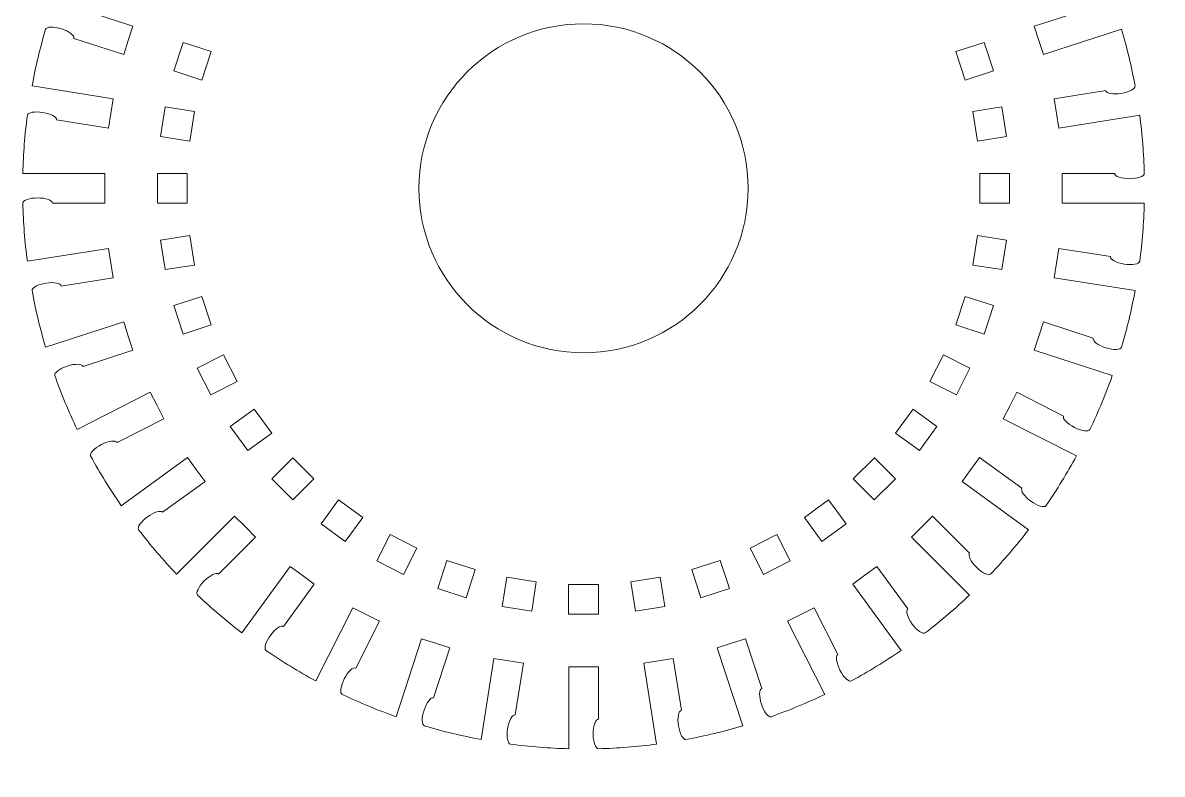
# Model space of a CAD drawing. Header units: millimetres. Extents: x -719 to 719, y -716 to 718.
# Drawn here: x -719.1 to -598.6, y -209.9 to -130.4 of the extents above; entities that cross this region are included whole.
import ezdxf

# ---------------------------------------------------------------- set-up
doc = ezdxf.new("R2010")
doc.units = ezdxf.units.MM
doc.header["$MEASUREMENT"] = 0
doc.layers.add('Layer 1', color=7, linetype='Continuous')

msp = doc.modelspace()

# ---------------------------------------------------------------- linework, layer by layer
at = {"layer": 'Layer 1', "color": 250, "lineweight": 9}
for points, knots in [([(-486.7161, -712.0604), (-650.2013, -480.9197), (-527.7505, -387.4721), (-435.6653, -317.1978), (-435.6653, -317.1978), (-435.6653, -317.1978), (-435.6653, -317.1978), (-435.6653, -317.1978), (-435.6653, -317.1978), (-398.5329, -288.8602), (-366.9284, -264.7421), (-366.9084, -239.3433), (-366.9084, -239.3433), (-366.9084, -239.3433), (-366.9084, -239.3433), (-366.9084, -239.3433), (-366.9084, -239.3433), (-366.8727, -188.1473), (-366.8431, -136.9512), (-366.7439, -85.7561)], [0, 0, 0, 0, 0.16666667, 0.16666667, 0.16666667, 0.16666667, 0.33333333, 0.33333333, 0.33333333, 0.33333333, 0.5, 0.5, 0.5, 0.5, 0.66666667, 0.66666667, 0.66666667, 0.66666667, 1, 1, 1, 1]), ([(-713.6808, -132.0888), (-713.586, -131.7965), (-714.1793, -131.3415), (-714.9989, -131.0753), (-714.9989, -131.0753), (-714.9989, -131.0753), (-714.9989, -131.0753), (-714.9989, -131.0753), (-714.9989, -131.0753), (-714.9989, -131.0753), (-714.9989, -131.0753), (-714.9989, -131.0753), (-714.9989, -131.0753), (-714.9989, -131.0753), (-714.9989, -131.0753), (-714.9989, -131.0753), (-714.9989, -131.0753), (-715.8184, -130.8099), (-716.5657, -130.8308), (-716.6623, -131.1205), (-716.6623, -131.1205), (-716.6623, -131.1205), (-716.6623, -131.1205), (-716.6623, -131.1205), (-716.6623, -131.1205), (-716.6623, -131.1205), (-716.6623, -131.1205), (-716.6623, -131.1205)], [0, 0, 0, 0, 0.125, 0.125, 0.125, 0.125, 0.25, 0.25, 0.25, 0.25, 0.375, 0.375, 0.375, 0.375, 0.5, 0.5, 0.5, 0.5, 0.625, 0.625, 0.625, 0.625, 0.75, 0.75, 0.75, 0.75, 1, 1, 1, 1]), ([(-642.3939, -147.9428), (-642.3939, -138.3337), (-650.1839, -130.5437), (-659.7939, -130.5437), (-659.7939, -130.5437), (-669.403, -130.5428), (-677.1939, -138.3337), (-677.1939, -147.9428), (-677.1939, -147.9428), (-677.1939, -157.5528), (-669.4039, -165.3428), (-659.7939, -165.3428), (-659.7939, -165.3428), (-650.1839, -165.3428), (-642.3939, -157.5528), (-642.3939, -147.9428)], [0, 0, 0, 0, 0.2, 0.2, 0.2, 0.2, 0.4, 0.4, 0.4, 0.4, 0.6, 0.6, 0.6, 0.6, 1, 1, 1, 1]), ([(-703.1147, -135.5297), (-703.1147, -135.5297), (-702.1377, -132.5229), (-702.1377, -132.5229), (-702.1377, -132.5229), (-702.1377, -132.5229), (-699.1579, -133.4913), (-699.1579, -133.4913), (-699.1579, -133.4913), (-699.1579, -133.4913), (-700.1349, -136.498), (-700.1349, -136.498), (-700.1349, -136.498), (-700.1349, -136.498), (-703.1147, -135.5297), (-703.1147, -135.5297)], [0, 0, 0, 0, 0.2, 0.2, 0.2, 0.2, 0.4, 0.4, 0.4, 0.4, 0.6, 0.6, 0.6, 0.6, 1, 1, 1, 1]), ([(-617.4501, -132.5229), (-617.4501, -132.5229), (-616.4731, -135.5297), (-616.4731, -135.5297), (-616.4731, -135.5297), (-616.4731, -135.5297), (-619.4528, -136.498), (-619.4528, -136.498), (-619.4528, -136.498), (-619.4528, -136.498), (-620.4299, -133.4913), (-620.4299, -133.4913), (-620.4299, -133.4913), (-620.4299, -133.4913), (-617.4501, -132.5229), (-617.4501, -132.5229)], [0, 0, 0, 0, 0.2, 0.2, 0.2, 0.2, 0.4, 0.4, 0.4, 0.4, 0.6, 0.6, 0.6, 0.6, 1, 1, 1, 1]), ([(-604.5819, -137.6046), (-604.5341, -137.9091), (-603.7981, -138.0448), (-602.9481, -137.91), (-602.9481, -137.91), (-602.9481, -137.91), (-602.9481, -137.91), (-602.9481, -137.91), (-602.9481, -137.91), (-602.9481, -137.91), (-602.9481, -137.91), (-602.9481, -137.91), (-602.9481, -137.91), (-602.9481, -137.91), (-602.9481, -137.91), (-602.9481, -137.91), (-602.9481, -137.91), (-602.0972, -137.7743), (-601.4404, -137.4167), (-601.4865, -137.1148), (-601.4865, -137.1148), (-601.4865, -137.1148), (-601.4865, -137.1148), (-601.4865, -137.1148), (-601.4865, -137.1148), (-601.4865, -137.1148), (-601.4865, -137.1148), (-601.4865, -137.1148)], [0, 0, 0, 0, 0.125, 0.125, 0.125, 0.125, 0.25, 0.25, 0.25, 0.25, 0.375, 0.375, 0.375, 0.375, 0.5, 0.5, 0.5, 0.5, 0.625, 0.625, 0.625, 0.625, 0.75, 0.75, 0.75, 0.75, 1, 1, 1, 1]), ([(-704.5232, -142.4592), (-704.5232, -142.4592), (-704.0282, -139.3368), (-704.0282, -139.3368), (-704.0282, -139.3368), (-704.0282, -139.3368), (-700.9336, -139.8266), (-700.9336, -139.8266), (-700.9336, -139.8266), (-700.9336, -139.8266), (-701.4286, -142.949), (-701.4286, -142.949), (-701.4286, -142.949), (-701.4286, -142.949), (-704.5232, -142.4592), (-704.5232, -142.4592)], [0, 0, 0, 0, 0.2, 0.2, 0.2, 0.2, 0.4, 0.4, 0.4, 0.4, 0.6, 0.6, 0.6, 0.6, 1, 1, 1, 1]), ([(-615.5587, -139.3368), (-615.5587, -139.3368), (-615.0646, -142.4592), (-615.0646, -142.4592), (-615.0646, -142.4592), (-615.0646, -142.4592), (-618.1592, -142.949), (-618.1592, -142.949), (-618.1592, -142.949), (-618.1592, -142.949), (-618.6533, -139.8266), (-618.6533, -139.8266), (-618.6533, -139.8266), (-618.6533, -139.8266), (-615.5587, -139.3368), (-615.5587, -139.3368)], [0, 0, 0, 0, 0.2, 0.2, 0.2, 0.2, 0.4, 0.4, 0.4, 0.4, 0.6, 0.6, 0.6, 0.6, 1, 1, 1, 1]), ([(-715.4974, -140.714), (-715.4495, -140.4104), (-716.1072, -140.0537), (-716.9581, -139.9188), (-716.9581, -139.9188), (-716.9581, -139.9188), (-716.9581, -139.9188), (-716.9581, -139.9188), (-716.9581, -139.9188), (-716.9581, -139.9188), (-716.9581, -139.9188), (-716.9581, -139.9188), (-716.9581, -139.9188), (-716.9581, -139.9188), (-716.9581, -139.9188), (-716.9581, -139.9188), (-716.9581, -139.9188), (-717.809, -139.7857), (-718.5441, -139.9223), (-718.5937, -140.2242), (-718.5937, -140.2242), (-718.5937, -140.2242), (-718.5937, -140.2242), (-718.5937, -140.2242), (-718.5937, -140.2242), (-718.5937, -140.2242), (-718.5937, -140.2242), (-718.5937, -140.2242)], [0, 0, 0, 0, 0.125, 0.125, 0.125, 0.125, 0.25, 0.25, 0.25, 0.25, 0.375, 0.375, 0.375, 0.375, 0.5, 0.5, 0.5, 0.5, 0.625, 0.625, 0.625, 0.625, 0.75, 0.75, 0.75, 0.75, 1, 1, 1, 1]), ([(-704.8303, -149.5236), (-704.8303, -149.5236), (-704.8303, -146.362), (-704.8303, -146.362), (-704.8303, -146.362), (-704.8303, -146.362), (-701.6974, -146.362), (-701.6974, -146.362), (-701.6974, -146.362), (-701.6974, -146.362), (-701.6974, -149.5236), (-701.6974, -149.5236), (-701.6974, -149.5236), (-701.6974, -149.5236), (-704.8303, -149.5236), (-704.8303, -149.5236)], [0, 0, 0, 0, 0.2, 0.2, 0.2, 0.2, 0.4, 0.4, 0.4, 0.4, 0.6, 0.6, 0.6, 0.6, 1, 1, 1, 1]), ([(-614.7575, -146.362), (-614.7575, -146.362), (-614.7575, -149.5236), (-614.7575, -149.5236), (-614.7575, -149.5236), (-614.7575, -149.5236), (-617.8903, -149.5236), (-617.8903, -149.5236), (-617.8903, -149.5236), (-617.8903, -149.5236), (-617.8903, -146.362), (-617.8903, -146.362), (-617.8903, -146.362), (-617.8903, -146.362), (-614.7575, -146.362), (-614.7575, -146.362)], [0, 0, 0, 0, 0.2, 0.2, 0.2, 0.2, 0.4, 0.4, 0.4, 0.4, 0.6, 0.6, 0.6, 0.6, 1, 1, 1, 1]), ([(-603.6449, -146.369), (-603.6441, -146.677), (-602.9394, -146.9267), (-602.0781, -146.9258), (-602.0781, -146.9258), (-602.0781, -146.9258), (-602.0781, -146.9258), (-602.0781, -146.9258), (-602.0781, -146.9258), (-602.0781, -146.9258), (-602.0781, -146.9258), (-602.0781, -146.9258), (-602.0781, -146.9258), (-602.0781, -146.9258), (-602.0781, -146.9258), (-602.0781, -146.9258), (-602.0781, -146.9258), (-601.2168, -146.9249), (-600.5121, -146.6744), (-600.5103, -146.369), (-600.5103, -146.369), (-600.5103, -146.369), (-600.5103, -146.369), (-600.5103, -146.369), (-600.5103, -146.369), (-600.5103, -146.369), (-600.5103, -146.369), (-600.5103, -146.369)], [0, 0, 0, 0, 0.125, 0.125, 0.125, 0.125, 0.25, 0.25, 0.25, 0.25, 0.375, 0.375, 0.375, 0.375, 0.5, 0.5, 0.5, 0.5, 0.625, 0.625, 0.625, 0.625, 0.75, 0.75, 0.75, 0.75, 1, 1, 1, 1]), ([(-715.9428, -149.5175), (-715.9428, -149.2095), (-716.6484, -148.9599), (-717.5088, -148.9607), (-717.5088, -148.9607), (-717.5088, -148.9607), (-717.5088, -148.9607), (-717.5088, -148.9607), (-717.5088, -148.9607), (-717.5088, -148.9607), (-717.5088, -148.9607), (-717.5088, -148.9607), (-717.5088, -148.9607), (-717.5088, -148.9607), (-717.5088, -148.9607), (-717.5088, -148.9607), (-717.5088, -148.9607), (-718.3701, -148.9616), (-719.0748, -149.2122), (-719.0774, -149.5175), (-719.0774, -149.5175), (-719.0774, -149.5175), (-719.0774, -149.5175), (-719.0774, -149.5175), (-719.0774, -149.5175), (-719.0774, -149.5175), (-719.0774, -149.5175), (-719.0774, -149.5175)], [0, 0, 0, 0, 0.125, 0.125, 0.125, 0.125, 0.25, 0.25, 0.25, 0.25, 0.375, 0.375, 0.375, 0.375, 0.5, 0.5, 0.5, 0.5, 0.625, 0.625, 0.625, 0.625, 0.75, 0.75, 0.75, 0.75, 1, 1, 1, 1]), ([(-704.0282, -156.5497), (-704.0282, -156.5497), (-704.5232, -153.4273), (-704.5232, -153.4273), (-704.5232, -153.4273), (-704.5232, -153.4273), (-701.4286, -152.9366), (-701.4286, -152.9366), (-701.4286, -152.9366), (-701.4286, -152.9366), (-700.9336, -156.0599), (-700.9336, -156.0599), (-700.9336, -156.0599), (-700.9336, -156.0599), (-704.0282, -156.5497), (-704.0282, -156.5497)], [0, 0, 0, 0, 0.2, 0.2, 0.2, 0.2, 0.4, 0.4, 0.4, 0.4, 0.6, 0.6, 0.6, 0.6, 1, 1, 1, 1]), ([(-615.0646, -153.4273), (-615.0646, -153.4273), (-615.5587, -156.5497), (-615.5587, -156.5497), (-615.5587, -156.5497), (-615.5587, -156.5497), (-618.6533, -156.0599), (-618.6533, -156.0599), (-618.6533, -156.0599), (-618.6533, -156.0599), (-618.1592, -152.9366), (-618.1592, -152.9366), (-618.1592, -152.9366), (-618.1592, -152.9366), (-615.0646, -153.4273), (-615.0646, -153.4273)], [0, 0, 0, 0, 0.2, 0.2, 0.2, 0.2, 0.4, 0.4, 0.4, 0.4, 0.6, 0.6, 0.6, 0.6, 1, 1, 1, 1]), ([(-604.0895, -155.1725), (-604.1374, -155.4762), (-603.4805, -155.8329), (-602.6297, -155.9668), (-602.6297, -155.9668), (-602.6297, -155.9668), (-602.6297, -155.9668), (-602.6297, -155.9668), (-602.6297, -155.9668), (-602.6297, -155.9668), (-602.6297, -155.9668), (-602.6297, -155.9668), (-602.6297, -155.9668), (-602.6297, -155.9668), (-602.6297, -155.9668), (-602.6297, -155.9668), (-602.6297, -155.9668), (-601.7788, -156.1008), (-601.0436, -155.9634), (-600.9941, -155.6623), (-600.9941, -155.6623), (-600.9941, -155.6623), (-600.9941, -155.6623), (-600.9941, -155.6623), (-600.9941, -155.6623), (-600.9941, -155.6623), (-600.9941, -155.6623), (-600.9941, -155.6623)], [0, 0, 0, 0, 0.125, 0.125, 0.125, 0.125, 0.25, 0.25, 0.25, 0.25, 0.375, 0.375, 0.375, 0.375, 0.5, 0.5, 0.5, 0.5, 0.625, 0.625, 0.625, 0.625, 0.75, 0.75, 0.75, 0.75, 1, 1, 1, 1]), ([(-715.005, -158.281), (-715.0537, -157.9774), (-715.7888, -157.8417), (-716.6397, -157.9765), (-716.6397, -157.9765), (-716.6397, -157.9765), (-716.6397, -157.9765), (-716.6397, -157.9765), (-716.6397, -157.9765), (-716.6397, -157.9765), (-716.6397, -157.9765), (-716.6397, -157.9765), (-716.6397, -157.9765), (-716.6397, -157.9765), (-716.6397, -157.9765), (-716.6397, -157.9765), (-716.6397, -157.9765), (-717.4897, -158.1123), (-718.1465, -158.4698), (-718.1013, -158.7717), (-718.1013, -158.7717), (-718.1013, -158.7717), (-718.1013, -158.7717), (-718.1013, -158.7717), (-718.1013, -158.7717), (-718.1013, -158.7717), (-718.1013, -158.7717), (-718.1013, -158.7717)], [0, 0, 0, 0, 0.125, 0.125, 0.125, 0.125, 0.25, 0.25, 0.25, 0.25, 0.375, 0.375, 0.375, 0.375, 0.5, 0.5, 0.5, 0.5, 0.625, 0.625, 0.625, 0.625, 0.75, 0.75, 0.75, 0.75, 1, 1, 1, 1]), ([(-702.1377, -163.3636), (-702.1377, -163.3636), (-703.1147, -160.3569), (-703.1147, -160.3569), (-703.1147, -160.3569), (-703.1147, -160.3569), (-700.1349, -159.3885), (-700.1349, -159.3885), (-700.1349, -159.3885), (-700.1349, -159.3885), (-699.1579, -162.3953), (-699.1579, -162.3953), (-699.1579, -162.3953), (-699.1579, -162.3953), (-702.1377, -163.3636), (-702.1377, -163.3636)], [0, 0, 0, 0, 0.2, 0.2, 0.2, 0.2, 0.4, 0.4, 0.4, 0.4, 0.6, 0.6, 0.6, 0.6, 1, 1, 1, 1]), ([(-616.4731, -160.3569), (-616.4731, -160.3569), (-617.4501, -163.3636), (-617.4501, -163.3636), (-617.4501, -163.3636), (-617.4501, -163.3636), (-620.4299, -162.3953), (-620.4299, -162.3953), (-620.4299, -162.3953), (-620.4299, -162.3953), (-619.4528, -159.3885), (-619.4528, -159.3885), (-619.4528, -159.3885), (-619.4528, -159.3885), (-616.4731, -160.3569), (-616.4731, -160.3569)], [0, 0, 0, 0, 0.2, 0.2, 0.2, 0.2, 0.4, 0.4, 0.4, 0.4, 0.6, 0.6, 0.6, 0.6, 1, 1, 1, 1]), ([(-605.9061, -163.7968), (-606.0018, -164.09), (-605.4076, -164.545), (-604.5889, -164.8104), (-604.5889, -164.8104), (-604.5889, -164.8104), (-604.5889, -164.8104), (-604.5889, -164.8104), (-604.5889, -164.8104), (-604.5889, -164.8104), (-604.5889, -164.8104), (-604.5889, -164.8104), (-604.5889, -164.8104), (-604.5889, -164.8104), (-604.5889, -164.8104), (-604.5889, -164.8104), (-604.5889, -164.8104), (-603.7694, -165.0757), (-603.022, -165.0557), (-602.9255, -164.766), (-602.9255, -164.766), (-602.9255, -164.766), (-602.9255, -164.766), (-602.9255, -164.766), (-602.9255, -164.766), (-602.9255, -164.766), (-602.9255, -164.766), (-602.9255, -164.766)], [0, 0, 0, 0, 0.125, 0.125, 0.125, 0.125, 0.25, 0.25, 0.25, 0.25, 0.375, 0.375, 0.375, 0.375, 0.5, 0.5, 0.5, 0.5, 0.625, 0.625, 0.625, 0.625, 0.75, 0.75, 0.75, 0.75, 1, 1, 1, 1]), ([(-699.204, -169.7981), (-699.204, -169.7981), (-700.6395, -166.981), (-700.6395, -166.981), (-700.6395, -166.981), (-700.6395, -166.981), (-697.8477, -165.5586), (-697.8477, -165.5586), (-697.8477, -165.5586), (-697.8477, -165.5586), (-696.4122, -168.3756), (-696.4122, -168.3756), (-696.4122, -168.3756), (-696.4122, -168.3756), (-699.204, -169.7981), (-699.204, -169.7981)], [0, 0, 0, 0, 0.2, 0.2, 0.2, 0.2, 0.4, 0.4, 0.4, 0.4, 0.6, 0.6, 0.6, 0.6, 1, 1, 1, 1]), ([(-618.9482, -166.981), (-618.9482, -166.981), (-620.3837, -169.7981), (-620.3837, -169.7981), (-620.3837, -169.7981), (-620.3837, -169.7981), (-623.1756, -168.3756), (-623.1756, -168.3756), (-623.1756, -168.3756), (-623.1756, -168.3756), (-621.7401, -165.5586), (-621.7401, -165.5586), (-621.7401, -165.5586), (-621.7401, -165.5586), (-618.9482, -166.981), (-618.9482, -166.981)], [0, 0, 0, 0, 0.2, 0.2, 0.2, 0.2, 0.4, 0.4, 0.4, 0.4, 0.6, 0.6, 0.6, 0.6, 1, 1, 1, 1]), ([(-712.7082, -166.7914), (-712.8039, -166.4982), (-713.5512, -166.479), (-714.3699, -166.7453), (-714.3699, -166.7453), (-714.3699, -166.7453), (-714.3699, -166.7453), (-714.3699, -166.7453), (-714.3699, -166.7453), (-714.3699, -166.7453), (-714.3699, -166.7453), (-714.3699, -166.7453), (-714.3699, -166.7453), (-714.3699, -166.7453), (-714.3699, -166.7453), (-714.3699, -166.7453), (-714.3699, -166.7453), (-715.1885, -167.0124), (-715.7819, -167.4691), (-715.6896, -167.7597), (-715.6896, -167.7597), (-715.6896, -167.7597), (-715.6896, -167.7597), (-715.6896, -167.7597), (-715.6896, -167.7597), (-715.6896, -167.7597), (-715.6896, -167.7597), (-715.6896, -167.7597)], [0, 0, 0, 0, 0.125, 0.125, 0.125, 0.125, 0.25, 0.25, 0.25, 0.25, 0.375, 0.375, 0.375, 0.375, 0.5, 0.5, 0.5, 0.5, 0.625, 0.625, 0.625, 0.625, 0.75, 0.75, 0.75, 0.75, 1, 1, 1, 1]), ([(-695.3003, -175.6941), (-695.3003, -175.6941), (-697.1586, -173.1363), (-697.1586, -173.1363), (-697.1586, -173.1363), (-697.1586, -173.1363), (-694.6235, -171.2945), (-694.6235, -171.2945), (-694.6235, -171.2945), (-694.6235, -171.2945), (-692.7651, -173.8523), (-692.7651, -173.8523), (-692.7651, -173.8523), (-692.7651, -173.8523), (-695.3003, -175.6941), (-695.3003, -175.6941)], [0, 0, 0, 0, 0.2, 0.2, 0.2, 0.2, 0.4, 0.4, 0.4, 0.4, 0.6, 0.6, 0.6, 0.6, 1, 1, 1, 1]), ([(-622.4291, -173.1363), (-622.4291, -173.1363), (-624.2874, -175.6941), (-624.2874, -175.6941), (-624.2874, -175.6941), (-624.2874, -175.6941), (-626.8226, -173.8523), (-626.8226, -173.8523), (-626.8226, -173.8523), (-626.8226, -173.8523), (-624.9643, -171.2945), (-624.9643, -171.2945), (-624.9643, -171.2945), (-624.9643, -171.2945), (-622.4291, -173.1363), (-622.4291, -173.1363)], [0, 0, 0, 0, 0.2, 0.2, 0.2, 0.2, 0.4, 0.4, 0.4, 0.4, 0.6, 0.6, 0.6, 0.6, 1, 1, 1, 1]), ([(-609.0503, -172.0314), (-609.1895, -172.3063), (-608.6744, -172.8483), (-607.9071, -173.2389), (-607.9071, -173.2389), (-607.9071, -173.2389), (-607.9071, -173.2389), (-607.9071, -173.2389), (-607.9071, -173.2389), (-607.9071, -173.2389), (-607.9071, -173.2389), (-607.9071, -173.2389), (-607.9071, -173.2389), (-607.9071, -173.2389), (-607.9071, -173.2389), (-607.9071, -173.2389), (-607.9071, -173.2389), (-607.1389, -173.6296), (-606.3976, -173.7261), (-606.2567, -173.4547), (-606.2567, -173.4547), (-606.2567, -173.4547), (-606.2567, -173.4547), (-606.2567, -173.4547), (-606.2567, -173.4547), (-606.2567, -173.4547), (-606.2567, -173.4547), (-606.2567, -173.4547)], [0, 0, 0, 0, 0.125, 0.125, 0.125, 0.125, 0.25, 0.25, 0.25, 0.25, 0.375, 0.375, 0.375, 0.375, 0.5, 0.5, 0.5, 0.5, 0.625, 0.625, 0.625, 0.625, 0.75, 0.75, 0.75, 0.75, 1, 1, 1, 1]), ([(-709.1081, -174.8371), (-709.2482, -174.5622), (-709.9894, -174.6605), (-710.7567, -175.052), (-710.7567, -175.052), (-710.7567, -175.052), (-710.7567, -175.052), (-710.7567, -175.052), (-710.7567, -175.052), (-710.7567, -175.052), (-710.7567, -175.052), (-710.7567, -175.052), (-710.7567, -175.052), (-710.7567, -175.052), (-710.7567, -175.052), (-710.7567, -175.052), (-710.7567, -175.052), (-711.5241, -175.4435), (-712.0383, -175.9864), (-711.9017, -176.2596), (-711.9017, -176.2596), (-711.9017, -176.2596), (-711.9017, -176.2596), (-711.9017, -176.2596), (-711.9017, -176.2596), (-711.9017, -176.2596), (-711.9017, -176.2596), (-711.9017, -176.2596)], [0, 0, 0, 0, 0.125, 0.125, 0.125, 0.125, 0.25, 0.25, 0.25, 0.25, 0.375, 0.375, 0.375, 0.375, 0.5, 0.5, 0.5, 0.5, 0.625, 0.625, 0.625, 0.625, 0.75, 0.75, 0.75, 0.75, 1, 1, 1, 1]), ([(-690.5214, -180.9063), (-690.5214, -180.9063), (-692.7573, -178.6712), (-692.7573, -178.6712), (-692.7573, -178.6712), (-692.7573, -178.6712), (-690.5414, -176.4553), (-690.5414, -176.4553), (-690.5414, -176.4553), (-690.5414, -176.4553), (-688.3064, -178.6912), (-688.3064, -178.6912), (-688.3064, -178.6912), (-688.3064, -178.6912), (-690.5214, -180.9063), (-690.5214, -180.9063)], [0, 0, 0, 0, 0.2, 0.2, 0.2, 0.2, 0.4, 0.4, 0.4, 0.4, 0.6, 0.6, 0.6, 0.6, 1, 1, 1, 1]), ([(-626.8304, -178.6712), (-626.8304, -178.6712), (-629.0655, -180.9063), (-629.0655, -180.9063), (-629.0655, -180.9063), (-629.0655, -180.9063), (-631.2814, -178.6912), (-631.2814, -178.6912), (-631.2814, -178.6912), (-631.2814, -178.6912), (-629.0455, -176.4553), (-629.0455, -176.4553), (-629.0455, -176.4553), (-629.0455, -176.4553), (-626.8304, -178.6712), (-626.8304, -178.6712)], [0, 0, 0, 0, 0.2, 0.2, 0.2, 0.2, 0.4, 0.4, 0.4, 0.4, 0.6, 0.6, 0.6, 0.6, 1, 1, 1, 1]), ([(-613.4429, -179.6735), (-613.6238, -179.9223), (-613.2002, -180.5382), (-612.5033, -181.0446), (-612.5033, -181.0446), (-612.5033, -181.0446), (-612.5033, -181.0446), (-612.5033, -181.0446), (-612.5033, -181.0446), (-612.5033, -181.0446), (-612.5033, -181.0446), (-612.5033, -181.0446), (-612.5033, -181.0446), (-612.5033, -181.0446), (-612.5033, -181.0446), (-612.5033, -181.0446), (-612.5033, -181.0446), (-611.8055, -181.5501), (-611.0887, -181.7615), (-610.9068, -181.5161), (-610.9068, -181.5161), (-610.9068, -181.5161), (-610.9068, -181.5161), (-610.9068, -181.5161), (-610.9068, -181.5161), (-610.9068, -181.5161), (-610.9068, -181.5161), (-610.9068, -181.5161)], [0, 0, 0, 0, 0.125, 0.125, 0.125, 0.125, 0.25, 0.25, 0.25, 0.25, 0.375, 0.375, 0.375, 0.375, 0.5, 0.5, 0.5, 0.5, 0.625, 0.625, 0.625, 0.625, 0.75, 0.75, 0.75, 0.75, 1, 1, 1, 1]), ([(-684.9865, -185.3076), (-684.9865, -185.3076), (-687.5443, -183.4493), (-687.5443, -183.4493), (-687.5443, -183.4493), (-687.5443, -183.4493), (-685.7025, -180.9141), (-685.7025, -180.9141), (-685.7025, -180.9141), (-685.7025, -180.9141), (-683.1447, -182.7724), (-683.1447, -182.7724), (-683.1447, -182.7724), (-683.1447, -182.7724), (-684.9865, -185.3076), (-684.9865, -185.3076)], [0, 0, 0, 0, 0.2, 0.2, 0.2, 0.2, 0.4, 0.4, 0.4, 0.4, 0.6, 0.6, 0.6, 0.6, 1, 1, 1, 1]), ([(-632.0426, -183.4493), (-632.0426, -183.4493), (-634.6004, -185.3076), (-634.6004, -185.3076), (-634.6004, -185.3076), (-634.6004, -185.3076), (-636.4422, -182.7724), (-636.4422, -182.7724), (-636.4422, -182.7724), (-636.4422, -182.7724), (-633.8844, -180.9141), (-633.8844, -180.9141), (-633.8844, -180.9141), (-633.8844, -180.9141), (-632.0426, -183.4493), (-632.0426, -183.4493)], [0, 0, 0, 0, 0.2, 0.2, 0.2, 0.2, 0.4, 0.4, 0.4, 0.4, 0.6, 0.6, 0.6, 0.6, 1, 1, 1, 1]), ([(-704.2944, -182.22), (-704.4753, -181.9711), (-705.1922, -182.1843), (-705.8882, -182.6906), (-705.8882, -182.6906), (-705.8882, -182.6906), (-705.8882, -182.6906), (-705.8882, -182.6906), (-705.8882, -182.6906), (-705.8882, -182.6906), (-705.8882, -182.6906), (-705.8882, -182.6906), (-705.8882, -182.6906), (-705.8882, -182.6906), (-705.8882, -182.6906), (-705.8882, -182.6906), (-705.8882, -182.6906), (-706.5851, -183.1978), (-707.0079, -183.8147), (-706.8304, -184.0626), (-706.8304, -184.0626), (-706.8304, -184.0626), (-706.8304, -184.0626), (-706.8304, -184.0626), (-706.8304, -184.0626), (-706.8304, -184.0626), (-706.8304, -184.0626), (-706.8304, -184.0626)], [0, 0, 0, 0, 0.125, 0.125, 0.125, 0.125, 0.25, 0.25, 0.25, 0.25, 0.375, 0.375, 0.375, 0.375, 0.5, 0.5, 0.5, 0.5, 0.625, 0.625, 0.625, 0.625, 0.75, 0.75, 0.75, 0.75, 1, 1, 1, 1]), ([(-678.8312, -188.7885), (-678.8312, -188.7885), (-681.6483, -187.353), (-681.6483, -187.353), (-681.6483, -187.353), (-681.6483, -187.353), (-680.2258, -184.562), (-680.2258, -184.562), (-680.2258, -184.562), (-680.2258, -184.562), (-677.4088, -185.9966), (-677.4088, -185.9966), (-677.4088, -185.9966), (-677.4088, -185.9966), (-678.8312, -188.7885), (-678.8312, -188.7885)], [0, 0, 0, 0, 0.2, 0.2, 0.2, 0.2, 0.4, 0.4, 0.4, 0.4, 0.6, 0.6, 0.6, 0.6, 1, 1, 1, 1]), ([(-637.9395, -187.353), (-637.9395, -187.353), (-640.7557, -188.7885), (-640.7557, -188.7885), (-640.7557, -188.7885), (-640.7557, -188.7885), (-642.1781, -185.9966), (-642.1781, -185.9966), (-642.1781, -185.9966), (-642.1781, -185.9966), (-639.3619, -184.562), (-639.3619, -184.562), (-639.3619, -184.562), (-639.3619, -184.562), (-637.9395, -187.353), (-637.9395, -187.353)], [0, 0, 0, 0, 0.2, 0.2, 0.2, 0.2, 0.4, 0.4, 0.4, 0.4, 0.6, 0.6, 0.6, 0.6, 1, 1, 1, 1]), ([(-618.977, -186.5334), (-619.1953, -186.7518), (-618.8726, -187.426), (-618.2636, -188.035), (-618.2636, -188.035), (-618.2636, -188.035), (-618.2636, -188.035), (-618.2636, -188.035), (-618.2636, -188.035), (-618.2636, -188.035), (-618.2636, -188.035), (-618.2636, -188.035), (-618.2636, -188.035), (-618.2636, -188.035), (-618.2636, -188.035), (-618.2636, -188.035), (-618.2636, -188.035), (-617.6537, -188.6432), (-616.9786, -188.9642), (-616.7611, -188.7502), (-616.7611, -188.7502), (-616.7611, -188.7502), (-616.7611, -188.7502), (-616.7611, -188.7502), (-616.7611, -188.7502), (-616.7611, -188.7502), (-616.7611, -188.7502), (-616.7611, -188.7502)], [0, 0, 0, 0, 0.125, 0.125, 0.125, 0.125, 0.25, 0.25, 0.25, 0.25, 0.375, 0.375, 0.375, 0.375, 0.5, 0.5, 0.5, 0.5, 0.625, 0.625, 0.625, 0.625, 0.75, 0.75, 0.75, 0.75, 1, 1, 1, 1]), ([(-672.207, -191.2636), (-672.207, -191.2636), (-675.2146, -190.2866), (-675.2146, -190.2866), (-675.2146, -190.2866), (-675.2146, -190.2866), (-674.2463, -187.3068), (-674.2463, -187.3068), (-674.2463, -187.3068), (-674.2463, -187.3068), (-671.2387, -188.2839), (-671.2387, -188.2839), (-671.2387, -188.2839), (-671.2387, -188.2839), (-672.207, -191.2636), (-672.207, -191.2636)], [0, 0, 0, 0, 0.2, 0.2, 0.2, 0.2, 0.4, 0.4, 0.4, 0.4, 0.6, 0.6, 0.6, 0.6, 1, 1, 1, 1]), ([(-644.3731, -190.2866), (-644.3731, -190.2866), (-647.3798, -191.2636), (-647.3798, -191.2636), (-647.3798, -191.2636), (-647.3798, -191.2636), (-648.3482, -188.2839), (-648.3482, -188.2839), (-648.3482, -188.2839), (-648.3482, -188.2839), (-645.3414, -187.3068), (-645.3414, -187.3068), (-645.3414, -187.3068), (-645.3414, -187.3068), (-644.3731, -190.2866), (-644.3731, -190.2866)], [0, 0, 0, 0, 0.2, 0.2, 0.2, 0.2, 0.4, 0.4, 0.4, 0.4, 0.6, 0.6, 0.6, 0.6, 1, 1, 1, 1]), ([(-698.3845, -188.7597), (-698.602, -188.5422), (-699.2771, -188.8641), (-699.8852, -189.4731), (-699.8852, -189.4731), (-699.8852, -189.4731), (-699.8852, -189.4731), (-699.8852, -189.4731), (-699.8852, -189.4731), (-699.8852, -189.4731), (-699.8852, -189.4731), (-699.8852, -189.4731), (-699.8852, -189.4731), (-699.8852, -189.4731), (-699.8852, -189.4731), (-699.8852, -189.4731), (-699.8852, -189.4731), (-700.4934, -190.083), (-700.8153, -190.759), (-700.6004, -190.9756), (-700.6004, -190.9756), (-700.6004, -190.9756), (-700.6004, -190.9756), (-700.6004, -190.9756), (-700.6004, -190.9756), (-700.6004, -190.9756), (-700.6004, -190.9756), (-700.6004, -190.9756)], [0, 0, 0, 0, 0.125, 0.125, 0.125, 0.125, 0.25, 0.25, 0.25, 0.25, 0.375, 0.375, 0.375, 0.375, 0.5, 0.5, 0.5, 0.5, 0.625, 0.625, 0.625, 0.625, 0.75, 0.75, 0.75, 0.75, 1, 1, 1, 1]), ([(-665.2775, -192.6721), (-665.2775, -192.6721), (-668.3999, -192.178), (-668.3999, -192.178), (-668.3999, -192.178), (-668.3999, -192.178), (-667.9101, -189.0834), (-667.9101, -189.0834), (-667.9101, -189.0834), (-667.9101, -189.0834), (-664.7877, -189.5775), (-664.7877, -189.5775), (-664.7877, -189.5775), (-664.7877, -189.5775), (-665.2775, -192.6721), (-665.2775, -192.6721)], [0, 0, 0, 0, 0.2, 0.2, 0.2, 0.2, 0.4, 0.4, 0.4, 0.4, 0.6, 0.6, 0.6, 0.6, 1, 1, 1, 1]), ([(-651.187, -192.178), (-651.187, -192.178), (-654.3094, -192.6721), (-654.3094, -192.6721), (-654.3094, -192.6721), (-654.3094, -192.6721), (-654.8001, -189.5775), (-654.8001, -189.5775), (-654.8001, -189.5775), (-654.8001, -189.5775), (-651.6776, -189.0834), (-651.6776, -189.0834), (-651.6776, -189.0834), (-651.6776, -189.0834), (-651.187, -192.178), (-651.187, -192.178)], [0, 0, 0, 0, 0.2, 0.2, 0.2, 0.2, 0.4, 0.4, 0.4, 0.4, 0.6, 0.6, 0.6, 0.6, 1, 1, 1, 1]), ([(-658.2131, -192.9801), (-658.2131, -192.9801), (-661.3747, -192.9801), (-661.3747, -192.9801), (-661.3747, -192.9801), (-661.3747, -192.9801), (-661.3747, -189.8464), (-661.3747, -189.8464), (-661.3747, -189.8464), (-661.3747, -189.8464), (-658.2131, -189.8464), (-658.2131, -189.8464), (-658.2131, -189.8464), (-658.2131, -189.8464), (-658.2131, -192.9801), (-658.2131, -192.9801)], [0, 0, 0, 0, 0.2, 0.2, 0.2, 0.2, 0.4, 0.4, 0.4, 0.4, 0.6, 0.6, 0.6, 0.6, 1, 1, 1, 1]), ([(-625.5167, -192.4433), (-625.7656, -192.6243), (-625.5533, -193.3412), (-625.0461, -194.038), (-625.0461, -194.038), (-625.0461, -194.038), (-625.0461, -194.038), (-625.0461, -194.038), (-625.0461, -194.038), (-625.0461, -194.038), (-625.0461, -194.038), (-625.0461, -194.038), (-625.0461, -194.038), (-625.0461, -194.038), (-625.0461, -194.038), (-625.0461, -194.038), (-625.0461, -194.038), (-624.5397, -194.734), (-623.9229, -195.1569), (-623.6741, -194.9794), (-623.6741, -194.9794), (-623.6741, -194.9794), (-623.6741, -194.9794), (-623.6741, -194.9794), (-623.6741, -194.9794), (-623.6741, -194.9794), (-623.6741, -194.9794), (-623.6741, -194.9794)], [0, 0, 0, 0, 0.125, 0.125, 0.125, 0.125, 0.25, 0.25, 0.25, 0.25, 0.375, 0.375, 0.375, 0.375, 0.5, 0.5, 0.5, 0.5, 0.625, 0.625, 0.625, 0.625, 0.75, 0.75, 0.75, 0.75, 1, 1, 1, 1]), ([(-691.5237, -194.2938), (-691.7733, -194.1129), (-692.3893, -194.5365), (-692.8948, -195.2343), (-692.8948, -195.2343), (-692.8948, -195.2343), (-692.8948, -195.2343), (-692.8948, -195.2343), (-692.8948, -195.2343), (-692.8948, -195.2343), (-692.8948, -195.2343), (-692.8948, -195.2343), (-692.8948, -195.2343), (-692.8948, -195.2343), (-692.8948, -195.2343), (-692.8948, -195.2343), (-692.8948, -195.2343), (-693.4002, -195.9312), (-693.6125, -196.6489), (-693.3663, -196.8299), (-693.3663, -196.8299), (-693.3663, -196.8299), (-693.3663, -196.8299), (-693.3663, -196.8299), (-693.3663, -196.8299), (-693.3663, -196.8299), (-693.3663, -196.8299), (-693.3663, -196.8299)], [0, 0, 0, 0, 0.125, 0.125, 0.125, 0.125, 0.25, 0.25, 0.25, 0.25, 0.375, 0.375, 0.375, 0.375, 0.5, 0.5, 0.5, 0.5, 0.625, 0.625, 0.625, 0.625, 0.75, 0.75, 0.75, 0.75, 1, 1, 1, 1]), ([(-632.9004, -197.2579), (-633.1745, -197.398), (-633.0762, -198.1392), (-632.6847, -198.9066), (-632.6847, -198.9066), (-632.6847, -198.9066), (-632.6847, -198.9066), (-632.6847, -198.9066), (-632.6847, -198.9066), (-632.6847, -198.9066), (-632.6847, -198.9066), (-632.6847, -198.9066), (-632.6847, -198.9066), (-632.6847, -198.9066), (-632.6847, -198.9066), (-632.6847, -198.9066), (-632.6847, -198.9066), (-632.2932, -199.673), (-631.7503, -200.1872), (-631.4771, -200.0506), (-631.4771, -200.0506), (-631.4771, -200.0506), (-631.4771, -200.0506), (-631.4771, -200.0506), (-631.4771, -200.0506), (-631.4771, -200.0506), (-631.4771, -200.0506), (-631.4771, -200.0506)], [0, 0, 0, 0, 0.125, 0.125, 0.125, 0.125, 0.25, 0.25, 0.25, 0.25, 0.375, 0.375, 0.375, 0.375, 0.5, 0.5, 0.5, 0.5, 0.625, 0.625, 0.625, 0.625, 0.75, 0.75, 0.75, 0.75, 1, 1, 1, 1]), ([(-683.8824, -198.6873), (-684.1565, -198.5472), (-684.6994, -199.0623), (-685.09, -199.8296), (-685.09, -199.8296), (-685.09, -199.8296), (-685.09, -199.8296), (-685.09, -199.8296), (-685.09, -199.8296), (-685.09, -199.8296), (-685.09, -199.8296), (-685.09, -199.8296), (-685.09, -199.8296), (-685.09, -199.8296), (-685.09, -199.8296), (-685.09, -199.8296), (-685.09, -199.8296), (-685.4798, -200.5978), (-685.5763, -201.3391), (-685.3058, -201.48), (-685.3058, -201.48), (-685.3058, -201.48), (-685.3058, -201.48), (-685.3058, -201.48), (-685.3058, -201.48), (-685.3058, -201.48), (-685.3058, -201.48), (-685.3058, -201.48)], [0, 0, 0, 0, 0.125, 0.125, 0.125, 0.125, 0.25, 0.25, 0.25, 0.25, 0.375, 0.375, 0.375, 0.375, 0.5, 0.5, 0.5, 0.5, 0.625, 0.625, 0.625, 0.625, 0.75, 0.75, 0.75, 0.75, 1, 1, 1, 1]), ([(-640.9453, -200.858), (-641.2385, -200.9528), (-641.2577, -201.701), (-640.9914, -202.5197), (-640.9914, -202.5197), (-640.9914, -202.5197), (-640.9914, -202.5197), (-640.9914, -202.5197), (-640.9914, -202.5197), (-640.9914, -202.5197), (-640.9914, -202.5197), (-640.9914, -202.5197), (-640.9914, -202.5197), (-640.9914, -202.5197), (-640.9914, -202.5197), (-640.9914, -202.5197), (-640.9914, -202.5197), (-640.7243, -203.3383), (-640.2685, -203.9308), (-639.977, -203.8386), (-639.977, -203.8386), (-639.977, -203.8386), (-639.977, -203.8386), (-639.977, -203.8386), (-639.977, -203.8386), (-639.977, -203.8386), (-639.977, -203.8386), (-639.977, -203.8386)], [0, 0, 0, 0, 0.125, 0.125, 0.125, 0.125, 0.25, 0.25, 0.25, 0.25, 0.375, 0.375, 0.375, 0.375, 0.5, 0.5, 0.5, 0.5, 0.625, 0.625, 0.625, 0.625, 0.75, 0.75, 0.75, 0.75, 1, 1, 1, 1]), ([(-675.6479, -201.8306), (-675.9402, -201.7358), (-676.3952, -202.3291), (-676.6614, -203.1478), (-676.6614, -203.1478), (-676.6614, -203.1478), (-676.6614, -203.1478), (-676.6614, -203.1478), (-676.6614, -203.1478), (-676.6614, -203.1478), (-676.6614, -203.1478), (-676.6614, -203.1478), (-676.6614, -203.1478), (-676.6614, -203.1478), (-676.6614, -203.1478), (-676.6614, -203.1478), (-676.6614, -203.1478), (-676.9268, -203.9673), (-676.9059, -204.7155), (-676.6162, -204.8112), (-676.6162, -204.8112), (-676.6162, -204.8112), (-676.6162, -204.8112), (-676.6162, -204.8112), (-676.6162, -204.8112), (-676.6162, -204.8112), (-676.6162, -204.8112), (-676.6162, -204.8112)], [0, 0, 0, 0, 0.125, 0.125, 0.125, 0.125, 0.25, 0.25, 0.25, 0.25, 0.375, 0.375, 0.375, 0.375, 0.5, 0.5, 0.5, 0.5, 0.625, 0.625, 0.625, 0.625, 0.75, 0.75, 0.75, 0.75, 1, 1, 1, 1]), ([(-649.4557, -203.1548), (-649.7593, -203.2026), (-649.8959, -203.9386), (-649.7602, -204.7886), (-649.7602, -204.7886), (-649.7602, -204.7886), (-649.7602, -204.7886), (-649.7602, -204.7886), (-649.7602, -204.7886), (-649.7602, -204.7886), (-649.7602, -204.7886), (-649.7602, -204.7886), (-649.7602, -204.7886), (-649.7602, -204.7886), (-649.7602, -204.7886), (-649.7602, -204.7886), (-649.7602, -204.7886), (-649.6244, -205.6395), (-649.2669, -206.2963), (-648.965, -206.2511), (-648.965, -206.2511), (-648.965, -206.2511), (-648.965, -206.2511), (-648.965, -206.2511), (-648.965, -206.2511), (-648.965, -206.2511), (-648.965, -206.2511), (-648.965, -206.2511)], [0, 0, 0, 0, 0.125, 0.125, 0.125, 0.125, 0.25, 0.25, 0.25, 0.25, 0.375, 0.375, 0.375, 0.375, 0.5, 0.5, 0.5, 0.5, 0.625, 0.625, 0.625, 0.625, 0.75, 0.75, 0.75, 0.75, 1, 1, 1, 1]), ([(-667.0227, -203.6472), (-667.3272, -203.5993), (-667.683, -204.2562), (-667.8179, -205.107), (-667.8179, -205.107), (-667.8179, -205.107), (-667.8179, -205.107), (-667.8179, -205.107), (-667.8179, -205.107), (-667.8179, -205.107), (-667.8179, -205.107), (-667.8179, -205.107), (-667.8179, -205.107), (-667.8179, -205.107), (-667.8179, -205.107), (-667.8179, -205.107), (-667.8179, -205.107), (-667.9519, -205.9579), (-667.8144, -206.6931), (-667.5134, -206.7435), (-667.5134, -206.7435), (-667.5134, -206.7435), (-667.5134, -206.7435), (-667.5134, -206.7435), (-667.5134, -206.7435), (-667.5134, -206.7435), (-667.5134, -206.7435), (-667.5134, -206.7435)], [0, 0, 0, 0, 0.125, 0.125, 0.125, 0.125, 0.25, 0.25, 0.25, 0.25, 0.375, 0.375, 0.375, 0.375, 0.5, 0.5, 0.5, 0.5, 0.625, 0.625, 0.625, 0.625, 0.75, 0.75, 0.75, 0.75, 1, 1, 1, 1]), ([(-658.22, -204.0918), (-658.5272, -204.0926), (-658.7768, -204.7973), (-658.7768, -205.6586), (-658.7768, -205.6586), (-658.7768, -205.6586), (-658.7768, -205.6586), (-658.7768, -205.6586), (-658.7768, -205.6586), (-658.7768, -205.6586), (-658.7768, -205.6586), (-658.7768, -205.6586), (-658.7768, -205.6586), (-658.7768, -205.6586), (-658.7768, -205.6586), (-658.7768, -205.6586), (-658.7768, -205.6586), (-658.7751, -206.5199), (-658.5254, -207.2246), (-658.22, -207.2272), (-658.22, -207.2272), (-658.22, -207.2272), (-658.22, -207.2272), (-658.22, -207.2272), (-658.22, -207.2272), (-658.22, -207.2272), (-658.22, -207.2272), (-658.22, -207.2272)], [0, 0, 0, 0, 0.125, 0.125, 0.125, 0.125, 0.25, 0.25, 0.25, 0.25, 0.375, 0.375, 0.375, 0.375, 0.5, 0.5, 0.5, 0.5, 0.625, 0.625, 0.625, 0.625, 0.75, 0.75, 0.75, 0.75, 1, 1, 1, 1])]:
    msp.add_open_spline(points, degree=3, knots=knots, dxfattribs=at)
for points in [[(-707.4351, -130.8082), (-707.4351, -130.8082), (-715.6896, -128.1268), (-715.6896, -128.1268)], [(-612.1527, -130.8082), (-612.1527, -130.8082), (-606.8796, -129.0951), (-606.8796, -129.0951)], [(-716.6623, -131.1205), (-717.2452, -133.0919), (-717.7254, -135.0929), (-718.1013, -137.1148)], [(-707.4351, -130.8082), (-707.4351, -130.8082), (-707.9214, -132.3054), (-707.9214, -132.3054)], [(-612.1527, -130.8082), (-612.1527, -130.8082), (-611.6663, -132.3054), (-611.6663, -132.3054)], [(-611.18, -133.8027), (-611.18, -133.8027), (-602.9255, -131.1205), (-602.9255, -131.1205)], [(-601.4865, -137.1148), (-601.8614, -135.0929), (-602.3417, -133.0919), (-602.9255, -131.1205)], [(-708.4077, -133.8027), (-708.4077, -133.8027), (-713.6808, -132.0888), (-713.6808, -132.0888)], [(-708.4077, -133.8027), (-708.4077, -133.8027), (-707.9214, -132.3054), (-707.9214, -132.3054)], [(-611.18, -133.8027), (-611.18, -133.8027), (-611.6663, -132.3054), (-611.6663, -132.3054)], [(-709.5292, -138.472), (-709.5292, -138.472), (-718.1013, -137.1148), (-718.1013, -137.1148)], [(-709.5292, -138.472), (-709.5292, -138.472), (-709.7754, -140.0267), (-709.7754, -140.0267)], [(-610.0586, -138.472), (-610.0586, -138.472), (-604.5819, -137.6046), (-604.5819, -137.6046)], [(-610.0586, -138.472), (-610.0586, -138.472), (-609.8124, -140.0267), (-609.8124, -140.0267)], [(-718.5937, -140.2242), (-718.8617, -142.2626), (-719.0226, -144.3141), (-719.0774, -146.369)], [(-710.0216, -141.5814), (-710.0216, -141.5814), (-715.4974, -140.714), (-715.4974, -140.714)], [(-710.0216, -141.5814), (-710.0216, -141.5814), (-709.7754, -140.0267), (-709.7754, -140.0267)], [(-609.5662, -141.5814), (-609.5662, -141.5814), (-609.8124, -140.0267), (-609.8124, -140.0267)], [(-609.5662, -141.5814), (-609.5662, -141.5814), (-600.9941, -140.2242), (-600.9941, -140.2242)], [(-600.5103, -146.369), (-600.5643, -144.3141), (-600.7261, -142.2626), (-600.9941, -140.2242)], [(-710.3983, -146.369), (-710.3983, -146.369), (-719.0774, -146.369), (-719.0774, -146.369)], [(-710.3983, -146.369), (-710.3983, -146.369), (-710.3983, -147.9428), (-710.3983, -147.9428)], [(-609.1895, -146.369), (-609.1895, -146.369), (-603.6449, -146.369), (-603.6449, -146.369)], [(-609.1895, -146.369), (-609.1895, -146.369), (-609.1895, -147.9428), (-609.1895, -147.9428)], [(-710.3983, -149.5175), (-710.3983, -149.5175), (-710.3983, -147.9428), (-710.3983, -147.9428)], [(-609.1895, -149.5175), (-609.1895, -149.5175), (-609.1895, -147.9428), (-609.1895, -147.9428)], [(-719.0774, -149.5175), (-719.0226, -151.5725), (-718.8617, -153.6239), (-718.5937, -155.6623)], [(-710.3983, -149.5175), (-710.3983, -149.5175), (-715.9428, -149.5175), (-715.9428, -149.5175)], [(-609.1895, -149.5175), (-609.1895, -149.5175), (-600.5103, -149.5175), (-600.5103, -149.5175)], [(-600.9941, -155.6623), (-600.7261, -153.6239), (-600.5643, -151.5725), (-600.5103, -149.5175)], [(-710.0216, -154.3051), (-710.0216, -154.3051), (-718.5937, -155.6623), (-718.5937, -155.6623)], [(-710.0216, -154.3051), (-710.0216, -154.3051), (-709.7754, -155.8598), (-709.7754, -155.8598)], [(-609.5662, -154.3051), (-609.5662, -154.3051), (-609.8124, -155.8598), (-609.8124, -155.8598)], [(-609.5662, -154.3051), (-609.5662, -154.3051), (-604.0895, -155.1725), (-604.0895, -155.1725)], [(-709.5292, -157.4145), (-709.5292, -157.4145), (-709.7754, -155.8598), (-709.7754, -155.8598)], [(-610.0586, -157.4145), (-610.0586, -157.4145), (-609.8124, -155.8598), (-609.8124, -155.8598)], [(-709.5292, -157.4145), (-709.5292, -157.4145), (-715.005, -158.281), (-715.005, -158.281)], [(-610.0586, -157.4145), (-610.0586, -157.4145), (-601.4865, -158.7717), (-601.4865, -158.7717)], [(-718.1013, -158.7717), (-717.7254, -160.7936), (-717.2452, -162.7937), (-716.6623, -164.766)], [(-602.9255, -164.766), (-602.3417, -162.7937), (-601.8614, -160.7936), (-601.4865, -158.7717)], [(-708.4077, -162.0838), (-708.4077, -162.0838), (-716.6623, -164.766), (-716.6623, -164.766)], [(-708.4077, -162.0838), (-708.4077, -162.0838), (-707.9214, -163.5811), (-707.9214, -163.5811)], [(-611.18, -162.0838), (-611.18, -162.0838), (-611.6663, -163.5811), (-611.6663, -163.5811)], [(-611.18, -162.0838), (-611.18, -162.0838), (-605.9061, -163.7968), (-605.9061, -163.7968)], [(-707.4351, -165.0775), (-707.4351, -165.0775), (-707.9214, -163.5811), (-707.9214, -163.5811)], [(-612.1527, -165.0775), (-612.1527, -165.0775), (-611.6663, -163.5811), (-611.6663, -163.5811)], [(-707.4351, -165.0775), (-707.4351, -165.0775), (-712.7082, -166.7914), (-712.7082, -166.7914)], [(-612.1527, -165.0775), (-612.1527, -165.0775), (-603.8981, -167.7597), (-603.8981, -167.7597)], [(-715.6896, -167.7597), (-715.0023, -169.698), (-714.215, -171.599), (-713.3302, -173.4547)], [(-606.2567, -173.4547), (-605.3728, -171.599), (-604.5854, -169.698), (-603.8981, -167.7597)], [(-705.5976, -169.5145), (-705.5976, -169.5145), (-713.3302, -173.4547), (-713.3302, -173.4547)], [(-705.5976, -169.5145), (-705.5976, -169.5145), (-704.8825, -170.9169), (-704.8825, -170.9169)], [(-613.9901, -169.5145), (-613.9901, -169.5145), (-614.7044, -170.9169), (-614.7044, -170.9169)], [(-613.9901, -169.5145), (-613.9901, -169.5145), (-609.0503, -172.0314), (-609.0503, -172.0314)], [(-704.1682, -172.3194), (-704.1682, -172.3194), (-704.8825, -170.9169), (-704.8825, -170.9169)], [(-615.4195, -172.3194), (-615.4195, -172.3194), (-614.7044, -170.9169), (-614.7044, -170.9169)], [(-704.1682, -172.3194), (-704.1682, -172.3194), (-709.1081, -174.8371), (-709.1081, -174.8371)], [(-615.4195, -172.3194), (-615.4195, -172.3194), (-607.6861, -176.2596), (-607.6861, -176.2596)], [(-711.9017, -176.2596), (-710.9194, -178.0666), (-709.8441, -179.8205), (-708.6801, -181.5161)], [(-701.6592, -176.4144), (-701.6592, -176.4144), (-708.6801, -181.5161), (-708.6801, -181.5161)], [(-701.6592, -176.4144), (-701.6592, -176.4144), (-700.7335, -177.6881), (-700.7335, -177.6881)], [(-617.9286, -176.4144), (-617.9286, -176.4144), (-618.8534, -177.6881), (-618.8534, -177.6881)], [(-617.9286, -176.4144), (-617.9286, -176.4144), (-613.4429, -179.6735), (-613.4429, -179.6735)], [(-610.9068, -181.5161), (-609.7428, -179.8205), (-608.6683, -178.0666), (-607.6861, -176.2596)], [(-699.8087, -178.9609), (-699.8087, -178.9609), (-700.7335, -177.6881), (-700.7335, -177.6881)], [(-619.7791, -178.9609), (-619.7791, -178.9609), (-618.8534, -177.6881), (-618.8534, -177.6881)], [(-699.8087, -178.9609), (-699.8087, -178.9609), (-704.2944, -182.22), (-704.2944, -182.22)], [(-619.7791, -178.9609), (-619.7791, -178.9609), (-612.7573, -184.0626), (-612.7573, -184.0626)], [(-696.6897, -182.6132), (-696.6897, -182.6132), (-702.8267, -188.7502), (-702.8267, -188.7502)], [(-696.6897, -182.6132), (-696.6897, -182.6132), (-695.5761, -183.7259), (-695.5761, -183.7259)], [(-622.898, -182.6132), (-622.898, -182.6132), (-624.0108, -183.7259), (-624.0108, -183.7259)], [(-622.898, -182.6132), (-622.898, -182.6132), (-618.977, -186.5334), (-618.977, -186.5334)], [(-706.8304, -184.0626), (-705.5776, -185.6939), (-704.2413, -187.2581), (-702.8267, -188.7502)], [(-694.4634, -184.8387), (-694.4634, -184.8387), (-695.5761, -183.7259), (-695.5761, -183.7259)], [(-625.1244, -184.8387), (-625.1244, -184.8387), (-624.0108, -183.7259), (-624.0108, -183.7259)], [(-616.7611, -188.7502), (-615.3456, -187.2581), (-614.0101, -185.6939), (-612.7573, -184.0626)], [(-694.4634, -184.8387), (-694.4634, -184.8387), (-698.3845, -188.7597), (-698.3845, -188.7597)], [(-625.1244, -184.8387), (-625.1244, -184.8387), (-618.9865, -190.9756), (-618.9865, -190.9756)], [(-690.812, -187.9576), (-690.812, -187.9576), (-695.9128, -194.9794), (-695.9128, -194.9794)], [(-690.812, -187.9576), (-690.812, -187.9576), (-689.5383, -188.8833), (-689.5383, -188.8833)], [(-688.2646, -189.8081), (-688.2646, -189.8081), (-689.5383, -188.8833), (-689.5383, -188.8833)], [(-631.3223, -189.8081), (-631.3223, -189.8081), (-630.0494, -188.8833), (-630.0494, -188.8833)], [(-628.7758, -187.9576), (-628.7758, -187.9576), (-630.0494, -188.8833), (-630.0494, -188.8833)], [(-628.7758, -187.9576), (-628.7758, -187.9576), (-625.5167, -192.4433), (-625.5167, -192.4433)], [(-688.2646, -189.8081), (-688.2646, -189.8081), (-691.5237, -194.2938), (-691.5237, -194.2938)], [(-631.3223, -189.8081), (-631.3223, -189.8081), (-626.2214, -196.8299), (-626.2214, -196.8299)], [(-700.6004, -190.9756), (-699.1083, -192.3911), (-697.5441, -193.7274), (-695.9128, -194.9794)], [(-623.6741, -194.9794), (-622.0437, -193.7274), (-620.4786, -192.3911), (-618.9865, -190.9756)], [(-684.1704, -192.3172), (-684.1704, -192.3172), (-688.1106, -200.0506), (-688.1106, -200.0506)], [(-684.1704, -192.3172), (-684.1704, -192.3172), (-682.768, -193.0323), (-682.768, -193.0323)], [(-635.4173, -192.3172), (-635.4173, -192.3172), (-636.8198, -193.0323), (-636.8198, -193.0323)], [(-635.4173, -192.3172), (-635.4173, -192.3172), (-632.9004, -197.2579), (-632.9004, -197.2579)], [(-681.3655, -193.7466), (-681.3655, -193.7466), (-683.8824, -198.6873), (-683.8824, -198.6873)], [(-681.3655, -193.7466), (-681.3655, -193.7466), (-682.768, -193.0323), (-682.768, -193.0323)], [(-638.2222, -193.7466), (-638.2222, -193.7466), (-636.8198, -193.0323), (-636.8198, -193.0323)], [(-638.2222, -193.7466), (-638.2222, -193.7466), (-634.282, -201.48), (-634.282, -201.48)], [(-676.9285, -195.5849), (-676.9285, -195.5849), (-679.6107, -203.8386), (-679.6107, -203.8386)], [(-676.9285, -195.5849), (-676.9285, -195.5849), (-675.4313, -196.0712), (-675.4313, -196.0712)], [(-673.934, -196.5576), (-673.934, -196.5576), (-675.4313, -196.0712), (-675.4313, -196.0712)], [(-645.6529, -196.5576), (-645.6529, -196.5576), (-644.1565, -196.0712), (-644.1565, -196.0712)], [(-642.6592, -195.5849), (-642.6592, -195.5849), (-644.1565, -196.0712), (-644.1565, -196.0712)], [(-642.6592, -195.5849), (-642.6592, -195.5849), (-640.9453, -200.858), (-640.9453, -200.858)], [(-693.3663, -196.8299), (-691.6716, -197.9939), (-689.9168, -199.0692), (-688.1106, -200.0506)], [(-673.934, -196.5576), (-673.934, -196.5576), (-675.6479, -201.8306), (-675.6479, -201.8306)], [(-645.6529, -196.5576), (-645.6529, -196.5576), (-642.9707, -204.8112), (-642.9707, -204.8112)], [(-631.4771, -200.0506), (-629.6701, -199.0692), (-627.9162, -197.9939), (-626.2214, -196.8299)], [(-669.2647, -197.6781), (-669.2647, -197.6781), (-670.6228, -206.2511), (-670.6228, -206.2511)], [(-669.2647, -197.6781), (-669.2647, -197.6781), (-667.71, -197.9243), (-667.71, -197.9243)], [(-666.1553, -198.1705), (-666.1553, -198.1705), (-667.71, -197.9243), (-667.71, -197.9243)], [(-666.1553, -198.1705), (-666.1553, -198.1705), (-667.0227, -203.6472), (-667.0227, -203.6472)], [(-661.3677, -198.5472), (-661.3677, -198.5472), (-661.3677, -207.2272), (-661.3677, -207.2272)], [(-661.3677, -198.5472), (-661.3677, -198.5472), (-659.7939, -198.5472), (-659.7939, -198.5472)], [(-658.22, -198.5472), (-658.22, -198.5472), (-659.7939, -198.5472), (-659.7939, -198.5472)], [(-658.22, -198.5472), (-658.22, -198.5472), (-658.22, -204.0918), (-658.22, -204.0918)], [(-653.4324, -198.1705), (-653.4324, -198.1705), (-651.8777, -197.9243), (-651.8777, -197.9243)], [(-653.4324, -198.1705), (-653.4324, -198.1705), (-652.0744, -206.7435), (-652.0744, -206.7435)], [(-650.3231, -197.6781), (-650.3231, -197.6781), (-651.8777, -197.9243), (-651.8777, -197.9243)], [(-650.3231, -197.6781), (-650.3231, -197.6781), (-649.4557, -203.1548), (-649.4557, -203.1548)], [(-685.3058, -201.48), (-683.4492, -202.3648), (-681.5482, -203.1522), (-679.6107, -203.8386)], [(-639.977, -203.8386), (-638.0395, -203.1522), (-636.1386, -202.3648), (-634.282, -201.48)], [(-676.6162, -204.8112), (-674.6448, -205.395), (-672.6438, -205.8753), (-670.6228, -206.2511)], [(-648.965, -206.2511), (-646.9431, -205.8753), (-644.943, -205.395), (-642.9707, -204.8112)], [(-667.5134, -206.7435), (-665.4741, -207.0106), (-663.4235, -207.1724), (-661.3677, -207.2272)], [(-658.22, -207.2272), (-656.1642, -207.1724), (-654.1128, -207.0106), (-652.0744, -206.7435)]]:
    msp.add_open_spline(points, degree=3, dxfattribs=at)

doc.saveas('drawing.dxf')
